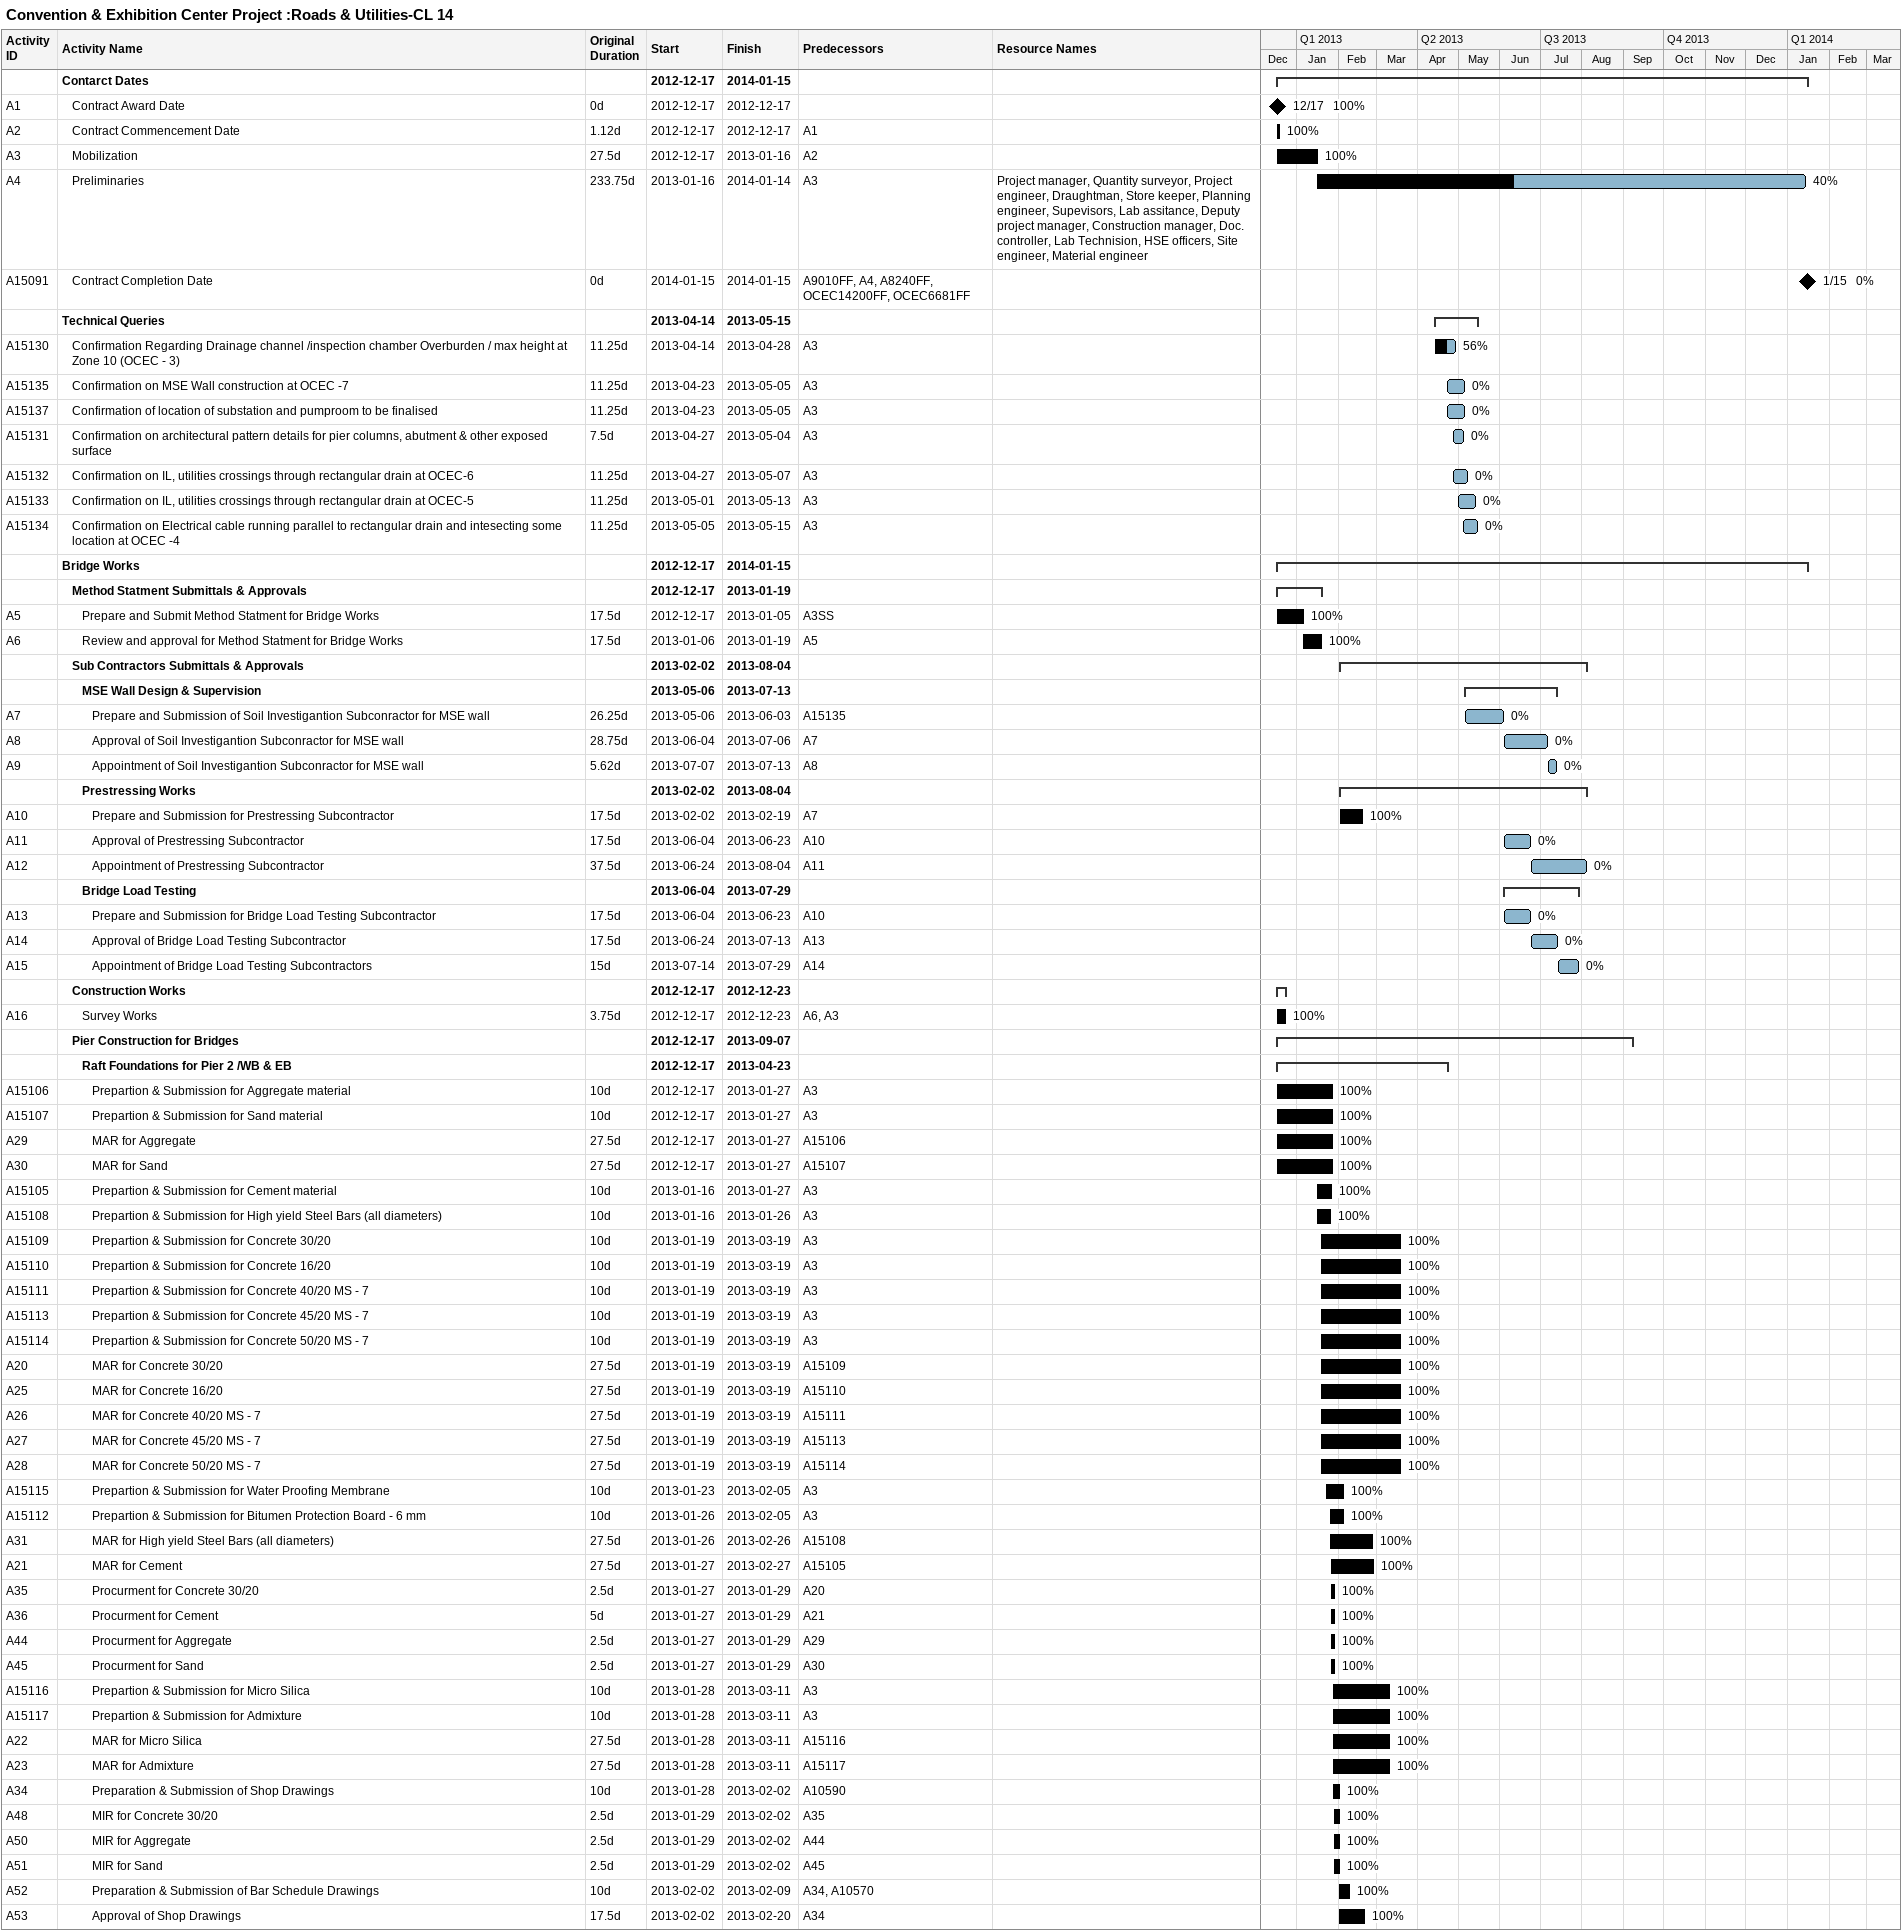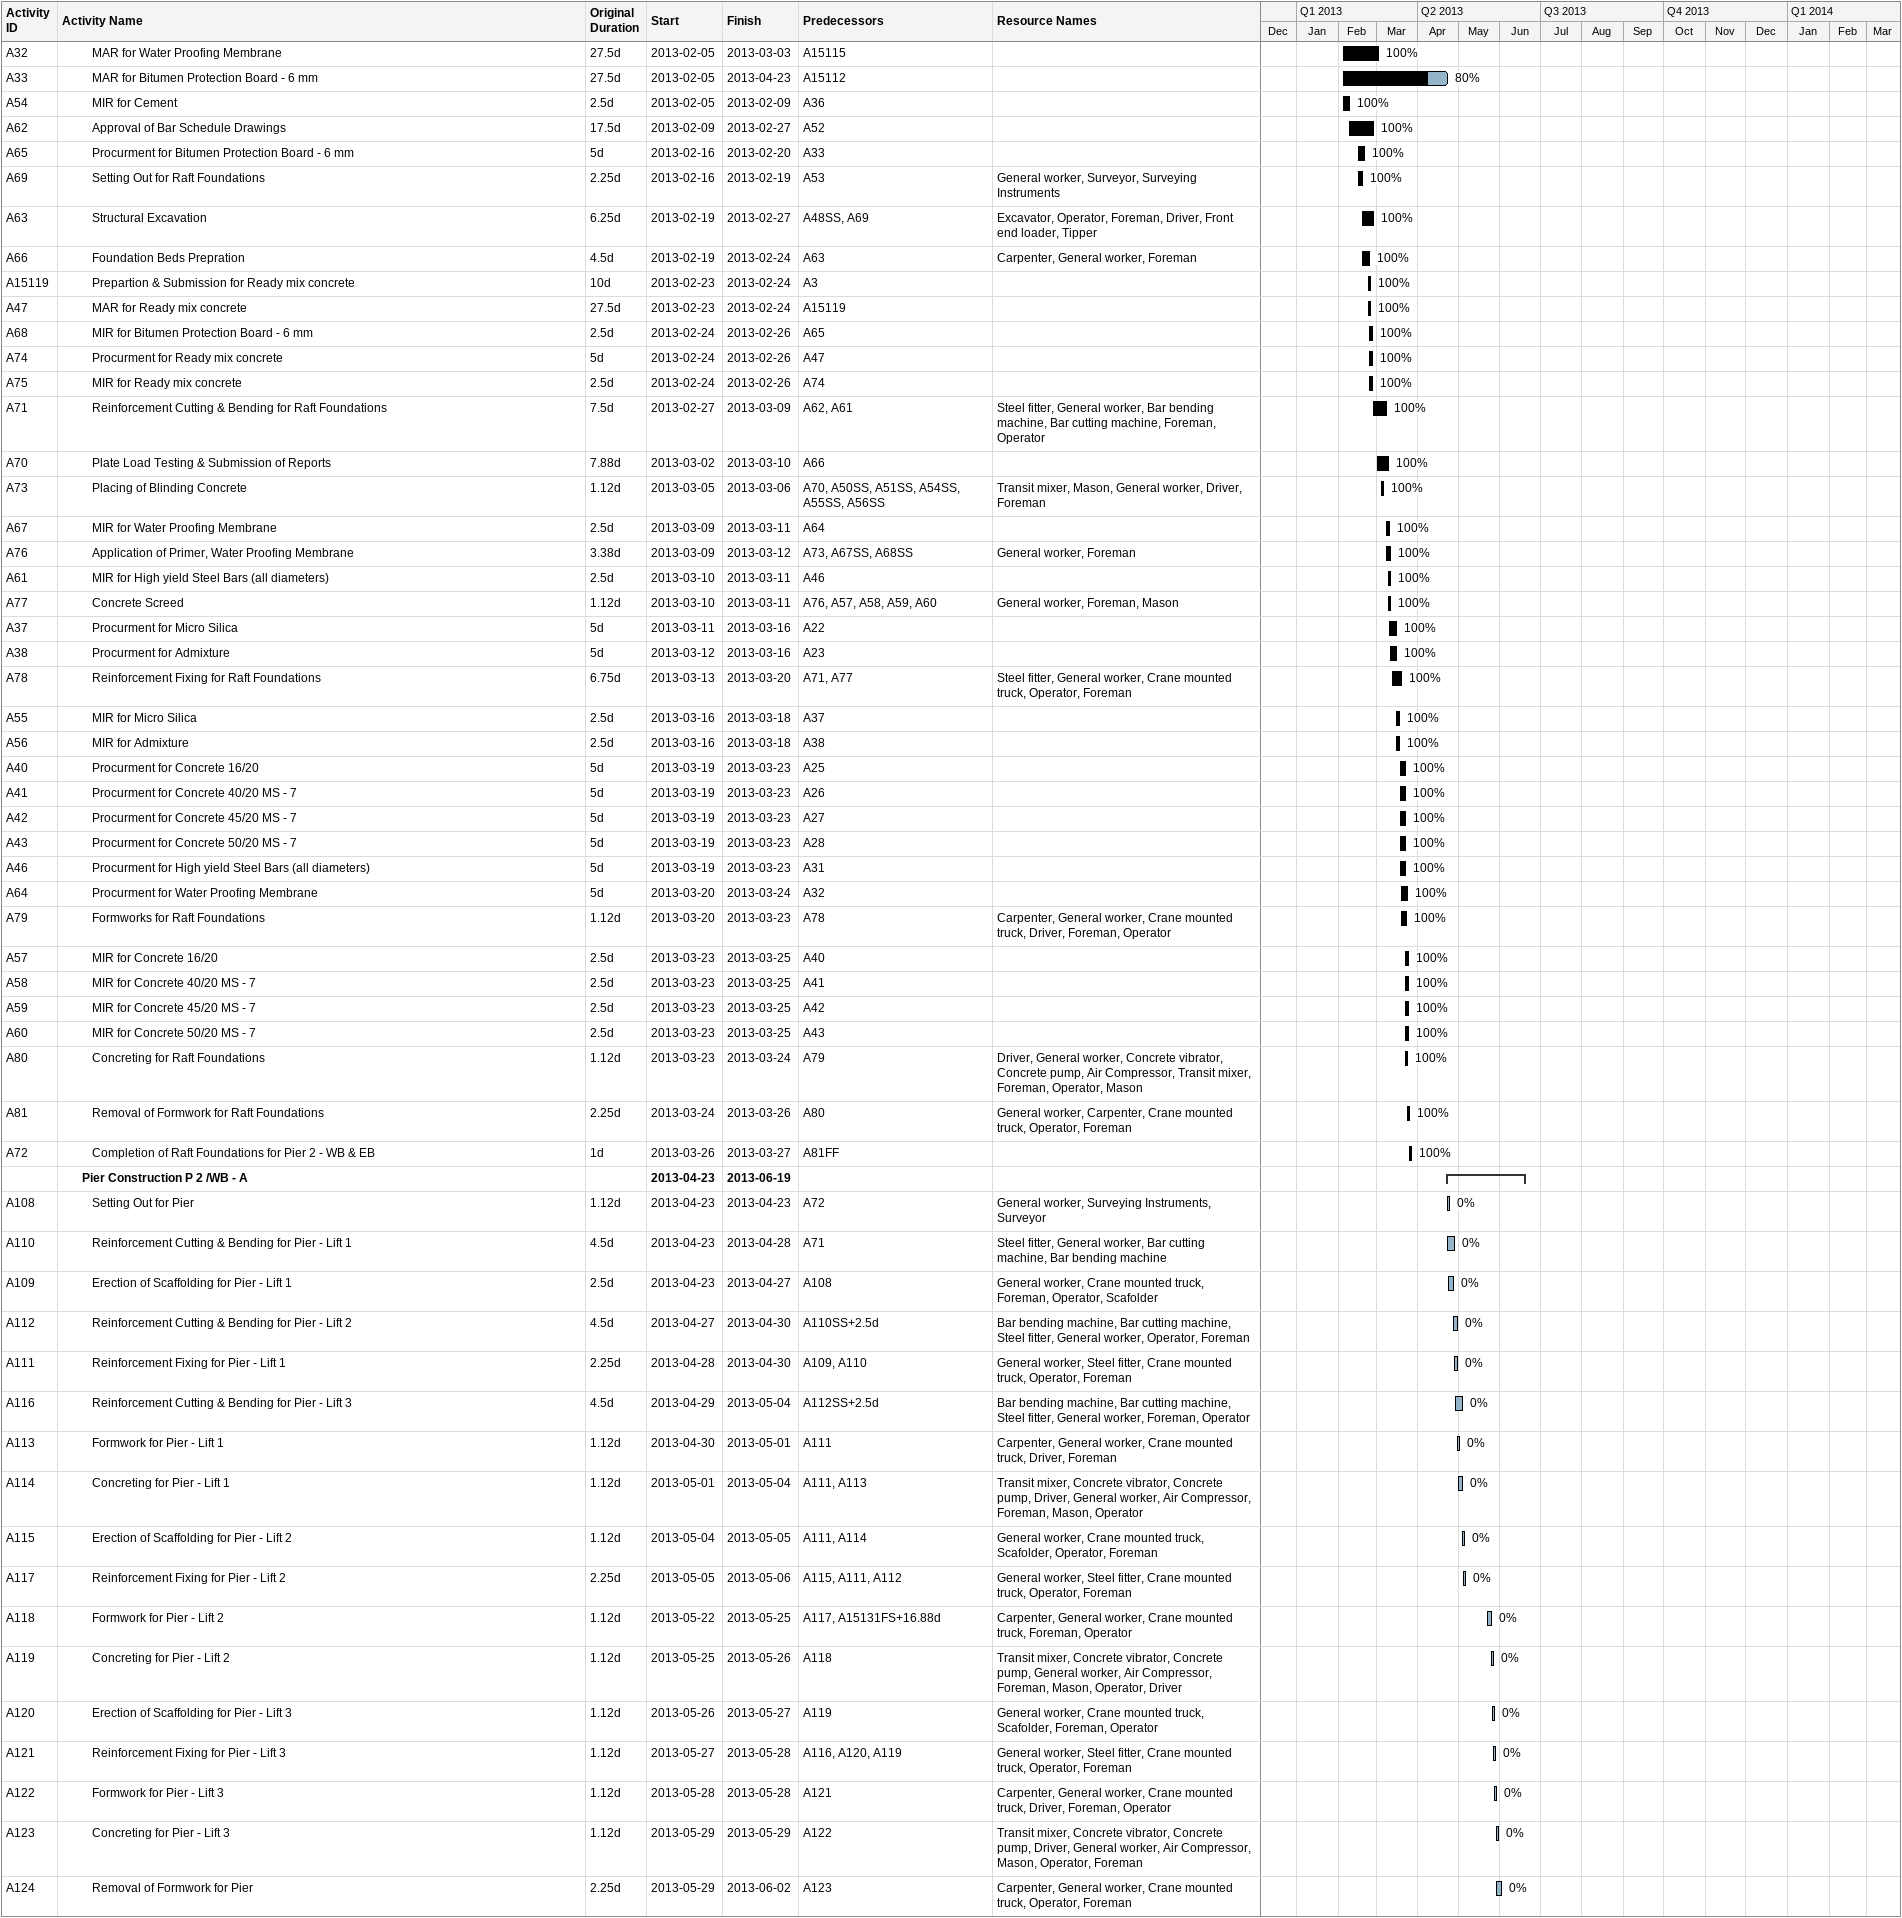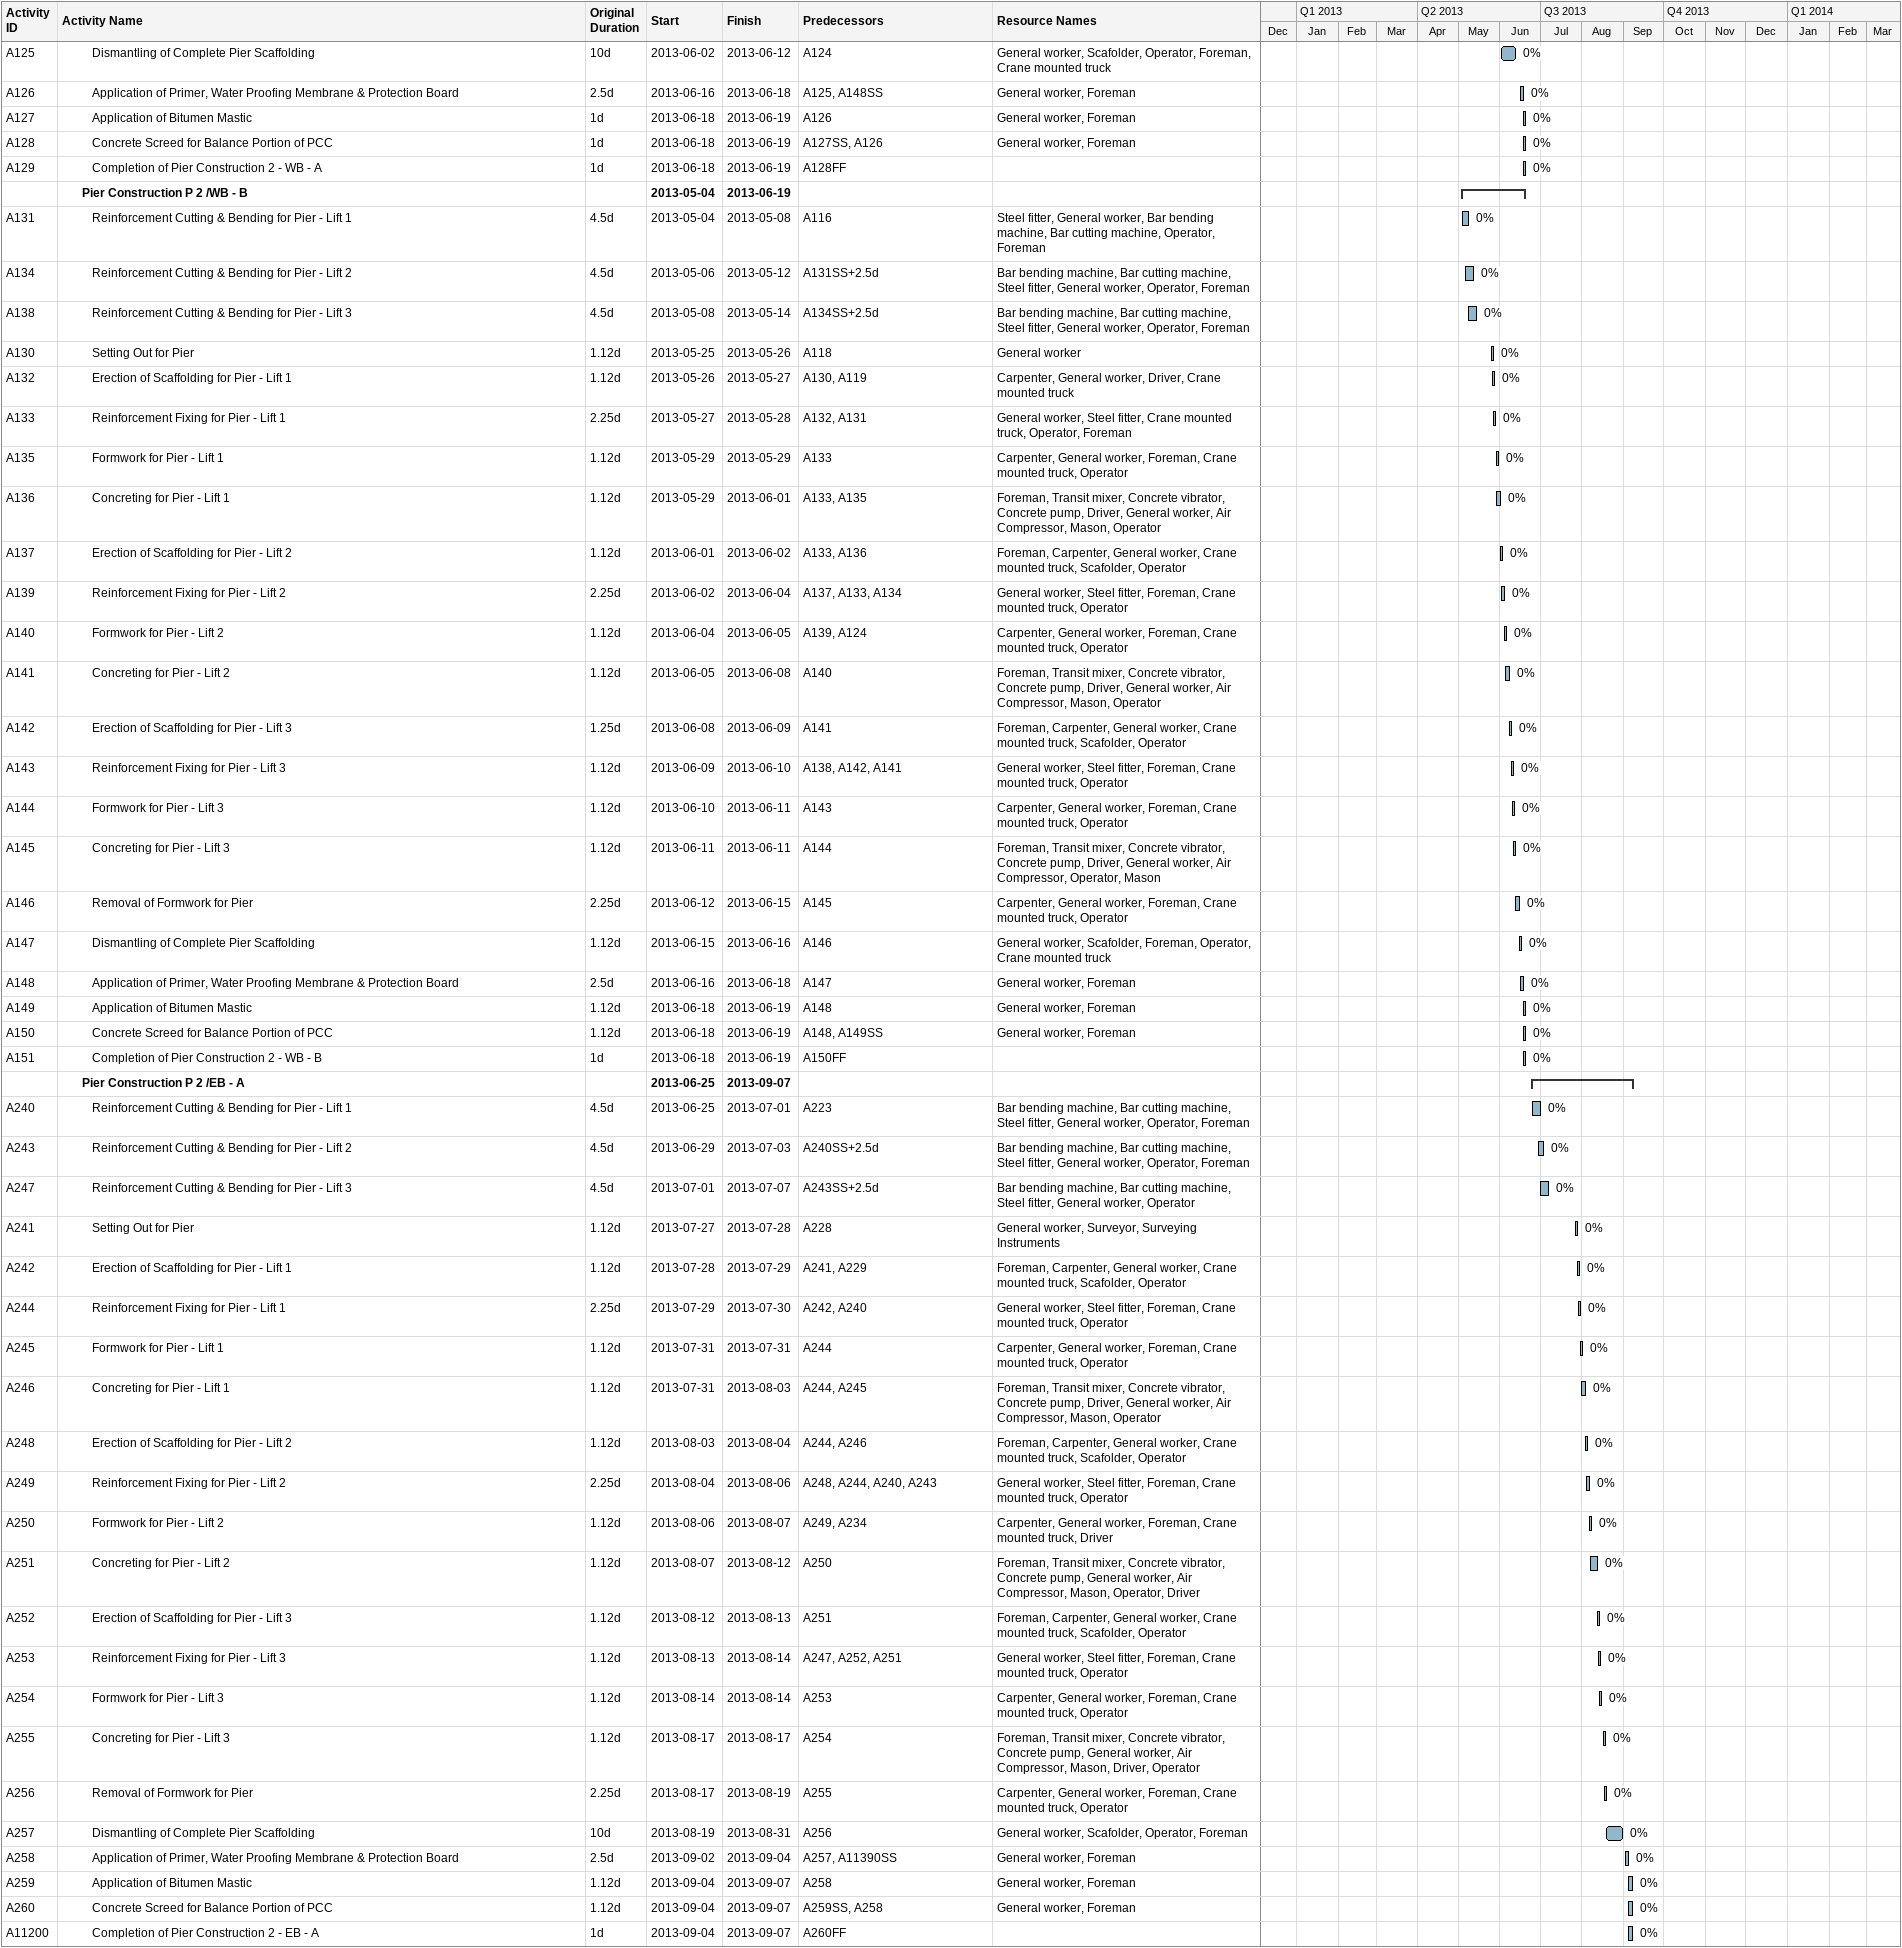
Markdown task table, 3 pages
Convention & Exhibition Center Project :Roads & Utilities-CL 14

| ID | Level | Task | Original duration | Start | Finish | Predecessors | Resources | % complete |
|---|---|---|---|---|---|---|---|---|
|  | 1 | **Contarct Dates** |  | 2012-12-17 | 2014-01-15 |  |  |  |
| A1 | 2 | Contract Award Date | 0d | 2012-12-17 | 2012-12-17 |  |  | 100 |
| A2 | 2 | Contract Commencement Date | 1.12d | 2012-12-17 | 2012-12-17 | A1 |  | 100 |
| A3 | 2 | Mobilization | 27.5d | 2012-12-17 | 2013-01-16 | A2 |  | 100 |
| A4 | 2 | Preliminaries | 233.75d | 2013-01-16 | 2014-01-14 | A3 | Project manager, Quantity surveyor, Project engineer, Draughtman, Store keeper, Planning engineer, Supevisors, Lab assitance, Deputy project manager, Construction manager, Doc. controller, Lab Technision, HSE officers, Site engineer, Material engineer | 40 |
| A15091 | 2 | Contract Completion Date | 0d | 2014-01-15 | 2014-01-15 | A9010FF, A4, A8240FF, OCEC14200FF, OCEC6681FF |  | 0 |
|  | 1 | **Technical Queries** |  | 2013-04-14 | 2013-05-15 |  |  |  |
| A15130 | 2 | Confirmation Regarding Drainage channel /inspection chamber Overburden / max height at Zone 10 (OCEC - 3) | 11.25d | 2013-04-14 | 2013-04-28 | A3 |  | 56 |
| A15135 | 2 | Confirmation on MSE Wall construction at OCEC -7 | 11.25d | 2013-04-23 | 2013-05-05 | A3 |  | 0 |
| A15137 | 2 | Confirmation of location of substation and pumproom to be finalised | 11.25d | 2013-04-23 | 2013-05-05 | A3 |  | 0 |
| A15131 | 2 | Confirmation on architectural pattern details for pier columns, abutment & other exposed surface | 7.5d | 2013-04-27 | 2013-05-04 | A3 |  | 0 |
| A15132 | 2 | Confirmation on IL, utilities crossings through rectangular drain at OCEC-6 | 11.25d | 2013-04-27 | 2013-05-07 | A3 |  | 0 |
| A15133 | 2 | Confirmation on IL, utilities crossings through rectangular drain at OCEC-5 | 11.25d | 2013-05-01 | 2013-05-13 | A3 |  | 0 |
| A15134 | 2 | Confirmation on Electrical cable running parallel to rectangular drain and intesecting some location at OCEC -4 | 11.25d | 2013-05-05 | 2013-05-15 | A3 |  | 0 |
|  | 1 | **Bridge Works** |  | 2012-12-17 | 2014-01-15 |  |  |  |
|  | 2 | **Method Statment Submittals & Approvals** |  | 2012-12-17 | 2013-01-19 |  |  |  |
| A5 | 3 | Prepare and Submit Method Statment for Bridge Works | 17.5d | 2012-12-17 | 2013-01-05 | A3SS |  | 100 |
| A6 | 3 | Review and approval for Method Statment for Bridge Works | 17.5d | 2013-01-06 | 2013-01-19 | A5 |  | 100 |
|  | 2 | **Sub Contractors Submittals & Approvals** |  | 2013-02-02 | 2013-08-04 |  |  |  |
|  | 3 | **MSE Wall Design & Supervision** |  | 2013-05-06 | 2013-07-13 |  |  |  |
| A7 | 4 | Prepare and Submission of Soil Investigantion Subconractor for MSE wall | 26.25d | 2013-05-06 | 2013-06-03 | A15135 |  | 0 |
| A8 | 4 | Approval of Soil Investigantion Subconractor for MSE wall | 28.75d | 2013-06-04 | 2013-07-06 | A7 |  | 0 |
| A9 | 4 | Appointment of Soil Investigantion Subconractor for MSE wall | 5.62d | 2013-07-07 | 2013-07-13 | A8 |  | 0 |
|  | 3 | **Prestressing Works** |  | 2013-02-02 | 2013-08-04 |  |  |  |
| A10 | 4 | Prepare and Submission for Prestressing Subcontractor | 17.5d | 2013-02-02 | 2013-02-19 | A7 |  | 100 |
| A11 | 4 | Approval of Prestressing Subcontractor | 17.5d | 2013-06-04 | 2013-06-23 | A10 |  | 0 |
| A12 | 4 | Appointment of Prestressing Subcontractor | 37.5d | 2013-06-24 | 2013-08-04 | A11 |  | 0 |
|  | 3 | **Bridge Load Testing** |  | 2013-06-04 | 2013-07-29 |  |  |  |
| A13 | 4 | Prepare and Submission for Bridge Load Testing Subcontractor | 17.5d | 2013-06-04 | 2013-06-23 | A10 |  | 0 |
| A14 | 4 | Approval of Bridge Load Testing Subcontractor | 17.5d | 2013-06-24 | 2013-07-13 | A13 |  | 0 |
| A15 | 4 | Appointment of Bridge Load Testing Subcontractors | 15d | 2013-07-14 | 2013-07-29 | A14 |  | 0 |
|  | 2 | **Construction Works** |  | 2012-12-17 | 2012-12-23 |  |  |  |
| A16 | 3 | Survey Works | 3.75d | 2012-12-17 | 2012-12-23 | A6, A3 |  | 100 |
|  | 2 | **Pier Construction for Bridges** |  | 2012-12-17 | 2013-09-07 |  |  |  |
|  | 3 | **Raft Foundations for Pier 2 /WB & EB** |  | 2012-12-17 | 2013-04-23 |  |  |  |
| A15106 | 4 | Prepartion & Submission for Aggregate material | 10d | 2012-12-17 | 2013-01-27 | A3 |  | 100 |
| A15107 | 4 | Prepartion & Submission for Sand material | 10d | 2012-12-17 | 2013-01-27 | A3 |  | 100 |
| A29 | 4 | MAR for Aggregate | 27.5d | 2012-12-17 | 2013-01-27 | A15106 |  | 100 |
| A30 | 4 | MAR for Sand | 27.5d | 2012-12-17 | 2013-01-27 | A15107 |  | 100 |
| A15105 | 4 | Prepartion & Submission for Cement material | 10d | 2013-01-16 | 2013-01-27 | A3 |  | 100 |
| A15108 | 4 | Prepartion & Submission for High yield Steel Bars (all diameters) | 10d | 2013-01-16 | 2013-01-26 | A3 |  | 100 |
| A15109 | 4 | Prepartion & Submission for Concrete 30/20 | 10d | 2013-01-19 | 2013-03-19 | A3 |  | 100 |
| A15110 | 4 | Prepartion & Submission for Concrete 16/20 | 10d | 2013-01-19 | 2013-03-19 | A3 |  | 100 |
| A15111 | 4 | Prepartion & Submission for Concrete 40/20 MS - 7 | 10d | 2013-01-19 | 2013-03-19 | A3 |  | 100 |
| A15113 | 4 | Prepartion & Submission for Concrete 45/20 MS - 7 | 10d | 2013-01-19 | 2013-03-19 | A3 |  | 100 |
| A15114 | 4 | Prepartion & Submission for Concrete 50/20 MS - 7 | 10d | 2013-01-19 | 2013-03-19 | A3 |  | 100 |
| A20 | 4 | MAR for Concrete 30/20 | 27.5d | 2013-01-19 | 2013-03-19 | A15109 |  | 100 |
| A25 | 4 | MAR for Concrete 16/20 | 27.5d | 2013-01-19 | 2013-03-19 | A15110 |  | 100 |
| A26 | 4 | MAR for Concrete 40/20 MS - 7 | 27.5d | 2013-01-19 | 2013-03-19 | A15111 |  | 100 |
| A27 | 4 | MAR for Concrete 45/20 MS - 7 | 27.5d | 2013-01-19 | 2013-03-19 | A15113 |  | 100 |
| A28 | 4 | MAR for Concrete 50/20 MS - 7 | 27.5d | 2013-01-19 | 2013-03-19 | A15114 |  | 100 |
| A15115 | 4 | Prepartion & Submission for Water Proofing Membrane | 10d | 2013-01-23 | 2013-02-05 | A3 |  | 100 |
| A15112 | 4 | Prepartion & Submission for Bitumen Protection Board - 6 mm | 10d | 2013-01-26 | 2013-02-05 | A3 |  | 100 |
| A31 | 4 | MAR for High yield Steel Bars (all diameters) | 27.5d | 2013-01-26 | 2013-02-26 | A15108 |  | 100 |
| A21 | 4 | MAR for Cement | 27.5d | 2013-01-27 | 2013-02-27 | A15105 |  | 100 |
| A35 | 4 | Procurment for Concrete 30/20 | 2.5d | 2013-01-27 | 2013-01-29 | A20 |  | 100 |
| A36 | 4 | Procurment for Cement | 5d | 2013-01-27 | 2013-01-29 | A21 |  | 100 |
| A44 | 4 | Procurment for Aggregate | 2.5d | 2013-01-27 | 2013-01-29 | A29 |  | 100 |
| A45 | 4 | Procurment for Sand | 2.5d | 2013-01-27 | 2013-01-29 | A30 |  | 100 |
| A15116 | 4 | Prepartion & Submission for Micro Silica | 10d | 2013-01-28 | 2013-03-11 | A3 |  | 100 |
| A15117 | 4 | Prepartion & Submission for Admixture | 10d | 2013-01-28 | 2013-03-11 | A3 |  | 100 |
| A22 | 4 | MAR for Micro Silica | 27.5d | 2013-01-28 | 2013-03-11 | A15116 |  | 100 |
| A23 | 4 | MAR for Admixture | 27.5d | 2013-01-28 | 2013-03-11 | A15117 |  | 100 |
| A34 | 4 | Preparation & Submission of Shop Drawings | 10d | 2013-01-28 | 2013-02-02 | A10590 |  | 100 |
| A48 | 4 | MIR for Concrete 30/20 | 2.5d | 2013-01-29 | 2013-02-02 | A35 |  | 100 |
| A50 | 4 | MIR for Aggregate | 2.5d | 2013-01-29 | 2013-02-02 | A44 |  | 100 |
| A51 | 4 | MIR for Sand | 2.5d | 2013-01-29 | 2013-02-02 | A45 |  | 100 |
| A52 | 4 | Preparation & Submission of Bar Schedule Drawings | 10d | 2013-02-02 | 2013-02-09 | A34, A10570 |  | 100 |
| A53 | 4 | Approval of Shop Drawings | 17.5d | 2013-02-02 | 2013-02-20 | A34 |  | 100 |
| A32 | 4 | MAR for Water Proofing Membrane | 27.5d | 2013-02-05 | 2013-03-03 | A15115 |  | 100 |
| A33 | 4 | MAR for Bitumen Protection Board - 6 mm | 27.5d | 2013-02-05 | 2013-04-23 | A15112 |  | 80 |
| A54 | 4 | MIR for Cement | 2.5d | 2013-02-05 | 2013-02-09 | A36 |  | 100 |
| A62 | 4 | Approval of Bar Schedule Drawings | 17.5d | 2013-02-09 | 2013-02-27 | A52 |  | 100 |
| A65 | 4 | Procurment for Bitumen Protection Board - 6 mm | 5d | 2013-02-16 | 2013-02-20 | A33 |  | 100 |
| A69 | 4 | Setting Out for Raft Foundations | 2.25d | 2013-02-16 | 2013-02-19 | A53 | General worker, Surveyor, Surveying Instruments | 100 |
| A63 | 4 | Structural Excavation | 6.25d | 2013-02-19 | 2013-02-27 | A48SS, A69 | Excavator, Operator, Foreman, Driver, Front end loader, Tipper | 100 |
| A66 | 4 | Foundation Beds Prepration | 4.5d | 2013-02-19 | 2013-02-24 | A63 | Carpenter, General worker, Foreman | 100 |
| A15119 | 4 | Prepartion & Submission for Ready mix concrete | 10d | 2013-02-23 | 2013-02-24 | A3 |  | 100 |
| A47 | 4 | MAR for Ready mix concrete | 27.5d | 2013-02-23 | 2013-02-24 | A15119 |  | 100 |
| A68 | 4 | MIR for Bitumen Protection Board - 6 mm | 2.5d | 2013-02-24 | 2013-02-26 | A65 |  | 100 |
| A74 | 4 | Procurment for Ready mix concrete | 5d | 2013-02-24 | 2013-02-26 | A47 |  | 100 |
| A75 | 4 | MIR for Ready mix concrete | 2.5d | 2013-02-24 | 2013-02-26 | A74 |  | 100 |
| A71 | 4 | Reinforcement Cutting & Bending for Raft Foundations | 7.5d | 2013-02-27 | 2013-03-09 | A62, A61 | Steel fitter, General worker, Bar bending machine, Bar cutting machine, Foreman, Operator | 100 |
| A70 | 4 | Plate Load Testing & Submission of Reports | 7.88d | 2013-03-02 | 2013-03-10 | A66 |  | 100 |
| A73 | 4 | Placing of Blinding Concrete | 1.12d | 2013-03-05 | 2013-03-06 | A70, A50SS, A51SS, A54SS, A55SS, A56SS | Transit mixer, Mason, General worker, Driver, Foreman | 100 |
| A67 | 4 | MIR for Water Proofing Membrane | 2.5d | 2013-03-09 | 2013-03-11 | A64 |  | 100 |
| A76 | 4 | Application of Primer, Water Proofing Membrane | 3.38d | 2013-03-09 | 2013-03-12 | A73, A67SS, A68SS | General worker, Foreman | 100 |
| A61 | 4 | MIR for High yield Steel Bars (all diameters) | 2.5d | 2013-03-10 | 2013-03-11 | A46 |  | 100 |
| A77 | 4 | Concrete Screed | 1.12d | 2013-03-10 | 2013-03-11 | A76, A57, A58, A59, A60 | General worker, Foreman, Mason | 100 |
| A37 | 4 | Procurment for Micro Silica | 5d | 2013-03-11 | 2013-03-16 | A22 |  | 100 |
| A38 | 4 | Procurment for Admixture | 5d | 2013-03-12 | 2013-03-16 | A23 |  | 100 |
| A78 | 4 | Reinforcement Fixing for Raft Foundations | 6.75d | 2013-03-13 | 2013-03-20 | A71, A77 | Steel fitter, General worker, Crane mounted truck, Operator, Foreman | 100 |
| A55 | 4 | MIR for Micro Silica | 2.5d | 2013-03-16 | 2013-03-18 | A37 |  | 100 |
| A56 | 4 | MIR for Admixture | 2.5d | 2013-03-16 | 2013-03-18 | A38 |  | 100 |
| A40 | 4 | Procurment for Concrete 16/20 | 5d | 2013-03-19 | 2013-03-23 | A25 |  | 100 |
| A41 | 4 | Procurment for Concrete 40/20 MS - 7 | 5d | 2013-03-19 | 2013-03-23 | A26 |  | 100 |
| A42 | 4 | Procurment for Concrete 45/20 MS - 7 | 5d | 2013-03-19 | 2013-03-23 | A27 |  | 100 |
| A43 | 4 | Procurment for Concrete 50/20 MS - 7 | 5d | 2013-03-19 | 2013-03-23 | A28 |  | 100 |
| A46 | 4 | Procurment for High yield Steel Bars (all diameters) | 5d | 2013-03-19 | 2013-03-23 | A31 |  | 100 |
| A64 | 4 | Procurment for Water Proofing Membrane | 5d | 2013-03-20 | 2013-03-24 | A32 |  | 100 |
| A79 | 4 | Formworks for Raft Foundations | 1.12d | 2013-03-20 | 2013-03-23 | A78 | Carpenter, General worker, Crane mounted truck, Driver, Foreman, Operator | 100 |
| A57 | 4 | MIR for Concrete 16/20 | 2.5d | 2013-03-23 | 2013-03-25 | A40 |  | 100 |
| A58 | 4 | MIR for Concrete 40/20 MS - 7 | 2.5d | 2013-03-23 | 2013-03-25 | A41 |  | 100 |
| A59 | 4 | MIR for Concrete 45/20 MS - 7 | 2.5d | 2013-03-23 | 2013-03-25 | A42 |  | 100 |
| A60 | 4 | MIR for Concrete 50/20 MS - 7 | 2.5d | 2013-03-23 | 2013-03-25 | A43 |  | 100 |
| A80 | 4 | Concreting for Raft Foundations | 1.12d | 2013-03-23 | 2013-03-24 | A79 | Driver, General worker, Concrete vibrator, Concrete pump, Air Compressor, Transit mixer, Foreman, Operator, Mason | 100 |
| A81 | 4 | Removal of Formwork for Raft Foundations | 2.25d | 2013-03-24 | 2013-03-26 | A80 | General worker, Carpenter, Crane mounted truck, Operator, Foreman | 100 |
| A72 | 4 | Completion of Raft Foundations for Pier 2 - WB & EB | 1d | 2013-03-26 | 2013-03-27 | A81FF |  | 100 |
|  | 3 | **Pier Construction P 2 /WB - A** |  | 2013-04-23 | 2013-06-19 |  |  |  |
| A108 | 4 | Setting Out for Pier | 1.12d | 2013-04-23 | 2013-04-23 | A72 | General worker, Surveying Instruments, Surveyor | 0 |
| A110 | 4 | Reinforcement Cutting & Bending for Pier - Lift 1 | 4.5d | 2013-04-23 | 2013-04-28 | A71 | Steel fitter, General worker, Bar cutting machine, Bar bending machine | 0 |
| A109 | 4 | Erection of Scaffolding for Pier - Lift 1 | 2.5d | 2013-04-23 | 2013-04-27 | A108 | General worker, Crane mounted truck, Foreman, Operator, Scafolder | 0 |
| A112 | 4 | Reinforcement Cutting & Bending for Pier - Lift 2 | 4.5d | 2013-04-27 | 2013-04-30 | A110SS+2.5d | Bar bending machine, Bar cutting machine, Steel fitter, General worker, Operator, Foreman | 0 |
| A111 | 4 | Reinforcement Fixing for Pier - Lift 1 | 2.25d | 2013-04-28 | 2013-04-30 | A109, A110 | General worker, Steel fitter, Crane mounted truck, Operator, Foreman | 0 |
| A116 | 4 | Reinforcement Cutting & Bending for Pier - Lift 3 | 4.5d | 2013-04-29 | 2013-05-04 | A112SS+2.5d | Bar bending machine, Bar cutting machine, Steel fitter, General worker, Foreman, Operator | 0 |
| A113 | 4 | Formwork for Pier - Lift 1 | 1.12d | 2013-04-30 | 2013-05-01 | A111 | Carpenter, General worker, Crane mounted truck, Driver, Foreman | 0 |
| A114 | 4 | Concreting for Pier - Lift 1 | 1.12d | 2013-05-01 | 2013-05-04 | A111, A113 | Transit mixer, Concrete vibrator, Concrete pump, Driver, General worker, Air Compressor, Foreman, Mason, Operator | 0 |
| A115 | 4 | Erection of Scaffolding for Pier - Lift 2 | 1.12d | 2013-05-04 | 2013-05-05 | A111, A114 | General worker, Crane mounted truck, Scafolder, Operator, Foreman | 0 |
| A117 | 4 | Reinforcement Fixing for Pier - Lift 2 | 2.25d | 2013-05-05 | 2013-05-06 | A115, A111, A112 | General worker, Steel fitter, Crane mounted truck, Operator, Foreman | 0 |
| A118 | 4 | Formwork for Pier - Lift 2 | 1.12d | 2013-05-22 | 2013-05-25 | A117, A15131FS+16.88d | Carpenter, General worker, Crane mounted truck, Foreman, Operator | 0 |
| A119 | 4 | Concreting for Pier - Lift 2 | 1.12d | 2013-05-25 | 2013-05-26 | A118 | Transit mixer, Concrete vibrator, Concrete pump, General worker, Air Compressor, Foreman, Mason, Operator, Driver | 0 |
| A120 | 4 | Erection of Scaffolding for Pier - Lift 3 | 1.12d | 2013-05-26 | 2013-05-27 | A119 | General worker, Crane mounted truck, Scafolder, Foreman, Operator | 0 |
| A121 | 4 | Reinforcement Fixing for Pier - Lift 3 | 1.12d | 2013-05-27 | 2013-05-28 | A116, A120, A119 | General worker, Steel fitter, Crane mounted truck, Operator, Foreman | 0 |
| A122 | 4 | Formwork for Pier - Lift 3 | 1.12d | 2013-05-28 | 2013-05-28 | A121 | Carpenter, General worker, Crane mounted truck, Driver, Foreman, Operator | 0 |
| A123 | 4 | Concreting for Pier - Lift 3 | 1.12d | 2013-05-29 | 2013-05-29 | A122 | Transit mixer, Concrete vibrator, Concrete pump, Driver, General worker, Air Compressor, Mason, Operator, Foreman | 0 |
| A124 | 4 | Removal of Formwork for Pier | 2.25d | 2013-05-29 | 2013-06-02 | A123 | Carpenter, General worker, Crane mounted truck, Operator, Foreman | 0 |
| A125 | 4 | Dismantling of Complete Pier Scaffolding | 10d | 2013-06-02 | 2013-06-12 | A124 | General worker, Scafolder, Operator, Foreman, Crane mounted truck | 0 |
| A126 | 4 | Application of Primer, Water Proofing Membrane & Protection Board | 2.5d | 2013-06-16 | 2013-06-18 | A125, A148SS | General worker, Foreman | 0 |
| A127 | 4 | Application of Bitumen Mastic | 1d | 2013-06-18 | 2013-06-19 | A126 | General worker, Foreman | 0 |
| A128 | 4 | Concrete Screed for Balance Portion of PCC | 1d | 2013-06-18 | 2013-06-19 | A127SS, A126 | General worker, Foreman | 0 |
| A129 | 4 | Completion of Pier Construction 2 - WB - A | 1d | 2013-06-18 | 2013-06-19 | A128FF |  | 0 |
|  | 3 | **Pier Construction P 2 /WB - B** |  | 2013-05-04 | 2013-06-19 |  |  |  |
| A131 | 4 | Reinforcement Cutting & Bending for Pier - Lift 1 | 4.5d | 2013-05-04 | 2013-05-08 | A116 | Steel fitter, General worker, Bar bending machine, Bar cutting machine, Operator, Foreman | 0 |
| A134 | 4 | Reinforcement Cutting & Bending for Pier - Lift 2 | 4.5d | 2013-05-06 | 2013-05-12 | A131SS+2.5d | Bar bending machine, Bar cutting machine, Steel fitter, General worker, Operator, Foreman | 0 |
| A138 | 4 | Reinforcement Cutting & Bending for Pier - Lift 3 | 4.5d | 2013-05-08 | 2013-05-14 | A134SS+2.5d | Bar bending machine, Bar cutting machine, Steel fitter, General worker, Operator, Foreman | 0 |
| A130 | 4 | Setting Out for Pier | 1.12d | 2013-05-25 | 2013-05-26 | A118 | General worker | 0 |
| A132 | 4 | Erection of Scaffolding for Pier - Lift 1 | 1.12d | 2013-05-26 | 2013-05-27 | A130, A119 | Carpenter, General worker, Driver, Crane mounted truck | 0 |
| A133 | 4 | Reinforcement Fixing for Pier - Lift 1 | 2.25d | 2013-05-27 | 2013-05-28 | A132, A131 | General worker, Steel fitter, Crane mounted truck, Operator, Foreman | 0 |
| A135 | 4 | Formwork for Pier - Lift 1 | 1.12d | 2013-05-29 | 2013-05-29 | A133 | Carpenter, General worker, Foreman, Crane mounted truck, Operator | 0 |
| A136 | 4 | Concreting for Pier - Lift 1 | 1.12d | 2013-05-29 | 2013-06-01 | A133, A135 | Foreman, Transit mixer, Concrete vibrator, Concrete pump, Driver, General worker, Air Compressor, Mason, Operator | 0 |
| A137 | 4 | Erection of Scaffolding for Pier - Lift 2 | 1.12d | 2013-06-01 | 2013-06-02 | A133, A136 | Foreman, Carpenter, General worker, Crane mounted truck, Scafolder, Operator | 0 |
| A139 | 4 | Reinforcement Fixing for Pier - Lift 2 | 2.25d | 2013-06-02 | 2013-06-04 | A137, A133, A134 | General worker, Steel fitter, Foreman, Crane mounted truck, Operator | 0 |
| A140 | 4 | Formwork for Pier - Lift 2 | 1.12d | 2013-06-04 | 2013-06-05 | A139, A124 | Carpenter, General worker, Foreman, Crane mounted truck, Operator | 0 |
| A141 | 4 | Concreting for Pier - Lift 2 | 1.12d | 2013-06-05 | 2013-06-08 | A140 | Foreman, Transit mixer, Concrete vibrator, Concrete pump, Driver, General worker, Air Compressor, Mason, Operator | 0 |
| A142 | 4 | Erection of Scaffolding for Pier - Lift 3 | 1.25d | 2013-06-08 | 2013-06-09 | A141 | Foreman, Carpenter, General worker, Crane mounted truck, Scafolder, Operator | 0 |
| A143 | 4 | Reinforcement Fixing for Pier - Lift 3 | 1.12d | 2013-06-09 | 2013-06-10 | A138, A142, A141 | General worker, Steel fitter, Foreman, Crane mounted truck, Operator | 0 |
| A144 | 4 | Formwork for Pier - Lift 3 | 1.12d | 2013-06-10 | 2013-06-11 | A143 | Carpenter, General worker, Foreman, Crane mounted truck, Operator | 0 |
| A145 | 4 | Concreting for Pier - Lift 3 | 1.12d | 2013-06-11 | 2013-06-11 | A144 | Foreman, Transit mixer, Concrete vibrator, Concrete pump, Driver, General worker, Air Compressor, Operator, Mason | 0 |
| A146 | 4 | Removal of Formwork for Pier | 2.25d | 2013-06-12 | 2013-06-15 | A145 | Carpenter, General worker, Foreman, Crane mounted truck, Operator | 0 |
| A147 | 4 | Dismantling of Complete Pier Scaffolding | 1.12d | 2013-06-15 | 2013-06-16 | A146 | General worker, Scafolder, Foreman, Operator, Crane mounted truck | 0 |
| A148 | 4 | Application of Primer, Water Proofing Membrane & Protection Board | 2.5d | 2013-06-16 | 2013-06-18 | A147 | General worker, Foreman | 0 |
| A149 | 4 | Application of Bitumen Mastic | 1.12d | 2013-06-18 | 2013-06-19 | A148 | General worker, Foreman | 0 |
| A150 | 4 | Concrete Screed for Balance Portion of PCC | 1.12d | 2013-06-18 | 2013-06-19 | A148, A149SS | General worker, Foreman | 0 |
| A151 | 4 | Completion of Pier Construction 2 - WB - B | 1d | 2013-06-18 | 2013-06-19 | A150FF |  | 0 |
|  | 3 | **Pier Construction P 2 /EB - A** |  | 2013-06-25 | 2013-09-07 |  |  |  |
| A240 | 4 | Reinforcement Cutting & Bending for Pier - Lift 1 | 4.5d | 2013-06-25 | 2013-07-01 | A223 | Bar bending machine, Bar cutting machine, Steel fitter, General worker, Operator, Foreman | 0 |
| A243 | 4 | Reinforcement Cutting & Bending for Pier - Lift 2 | 4.5d | 2013-06-29 | 2013-07-03 | A240SS+2.5d | Bar bending machine, Bar cutting machine, Steel fitter, General worker, Operator, Foreman | 0 |
| A247 | 4 | Reinforcement Cutting & Bending for Pier - Lift 3 | 4.5d | 2013-07-01 | 2013-07-07 | A243SS+2.5d | Bar bending machine, Bar cutting machine, Steel fitter, General worker, Operator | 0 |
| A241 | 4 | Setting Out for Pier | 1.12d | 2013-07-27 | 2013-07-28 | A228 | General worker, Surveyor, Surveying Instruments | 0 |
| A242 | 4 | Erection of Scaffolding for Pier - Lift 1 | 1.12d | 2013-07-28 | 2013-07-29 | A241, A229 | Foreman, Carpenter, General worker, Crane mounted truck, Scafolder, Operator | 0 |
| A244 | 4 | Reinforcement Fixing for Pier - Lift 1 | 2.25d | 2013-07-29 | 2013-07-30 | A242, A240 | General worker, Steel fitter, Foreman, Crane mounted truck, Operator | 0 |
| A245 | 4 | Formwork for Pier - Lift 1 | 1.12d | 2013-07-31 | 2013-07-31 | A244 | Carpenter, General worker, Foreman, Crane mounted truck, Operator | 0 |
| A246 | 4 | Concreting for Pier - Lift 1 | 1.12d | 2013-07-31 | 2013-08-03 | A244, A245 | Foreman, Transit mixer, Concrete vibrator, Concrete pump, Driver, General worker, Air Compressor, Mason, Operator | 0 |
| A248 | 4 | Erection of Scaffolding for Pier - Lift 2 | 1.12d | 2013-08-03 | 2013-08-04 | A244, A246 | Foreman, Carpenter, General worker, Crane mounted truck, Scafolder, Operator | 0 |
| A249 | 4 | Reinforcement Fixing for Pier - Lift 2 | 2.25d | 2013-08-04 | 2013-08-06 | A248, A244, A240, A243 | General worker, Steel fitter, Foreman, Crane mounted truck, Operator | 0 |
| A250 | 4 | Formwork for Pier - Lift 2 | 1.12d | 2013-08-06 | 2013-08-07 | A249, A234 | Carpenter, General worker, Foreman, Crane mounted truck, Driver | 0 |
| A251 | 4 | Concreting for Pier - Lift 2 | 1.12d | 2013-08-07 | 2013-08-12 | A250 | Foreman, Transit mixer, Concrete vibrator, Concrete pump, General worker, Air Compressor, Mason, Operator, Driver | 0 |
| A252 | 4 | Erection of Scaffolding for Pier - Lift 3 | 1.12d | 2013-08-12 | 2013-08-13 | A251 | Foreman, Carpenter, General worker, Crane mounted truck, Scafolder, Operator | 0 |
| A253 | 4 | Reinforcement Fixing for Pier - Lift 3 | 1.12d | 2013-08-13 | 2013-08-14 | A247, A252, A251 | General worker, Steel fitter, Foreman, Crane mounted truck, Operator | 0 |
| A254 | 4 | Formwork for Pier - Lift 3 | 1.12d | 2013-08-14 | 2013-08-14 | A253 | Carpenter, General worker, Foreman, Crane mounted truck, Operator | 0 |
| A255 | 4 | Concreting for Pier - Lift 3 | 1.12d | 2013-08-17 | 2013-08-17 | A254 | Foreman, Transit mixer, Concrete vibrator, Concrete pump, General worker, Air Compressor, Mason, Driver, Operator | 0 |
| A256 | 4 | Removal of Formwork for Pier | 2.25d | 2013-08-17 | 2013-08-19 | A255 | Carpenter, General worker, Foreman, Crane mounted truck, Operator | 0 |
| A257 | 4 | Dismantling of Complete Pier Scaffolding | 10d | 2013-08-19 | 2013-08-31 | A256 | General worker, Scafolder, Operator, Foreman | 0 |
| A258 | 4 | Application of Primer, Water Proofing Membrane & Protection Board | 2.5d | 2013-09-02 | 2013-09-04 | A257, A11390SS | General worker, Foreman | 0 |
| A259 | 4 | Application of Bitumen Mastic | 1.12d | 2013-09-04 | 2013-09-07 | A258 | General worker, Foreman | 0 |
| A260 | 4 | Concrete Screed for Balance Portion of PCC | 1.12d | 2013-09-04 | 2013-09-07 | A259SS, A258 | General worker, Foreman | 0 |
| A11200 | 4 | Completion of Pier Construction 2 - EB - A | 1d | 2013-09-04 | 2013-09-07 | A260FF |  | 0 |
